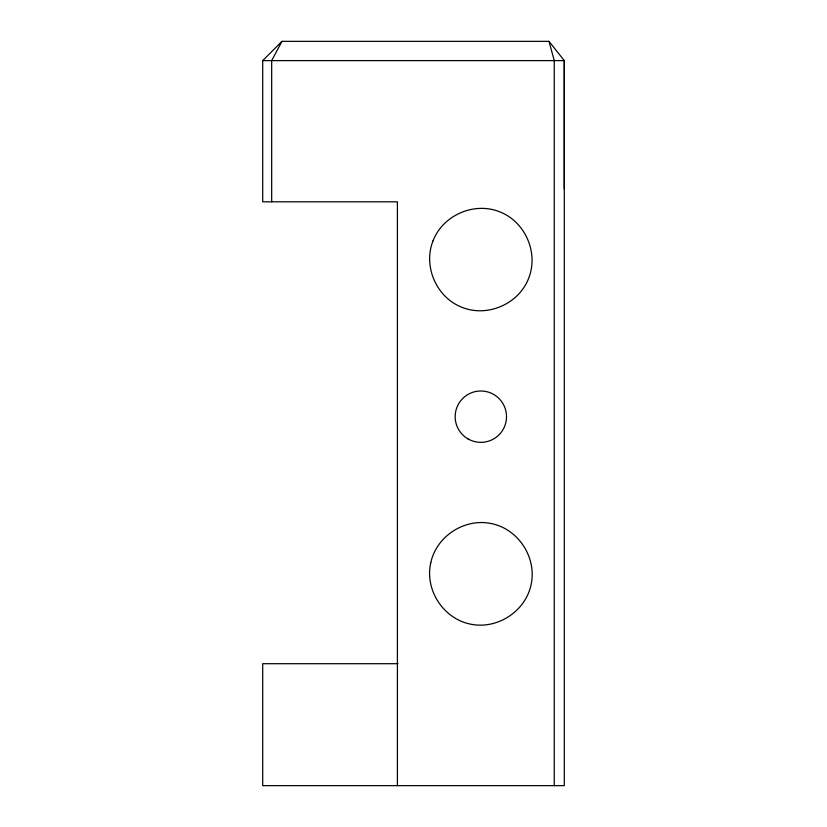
<?xml version="1.0" encoding="UTF-8"?>
<svg xmlns="http://www.w3.org/2000/svg" width="827" height="827" viewBox="0 0 827 827"><rect width="100%" height="100%" fill="white"/><g stroke="black" fill="none" stroke-linecap="round" stroke-linejoin="round"><path stroke-width="1.24" d="M398.025 663.699L262.717 663.699L262.717 785.65L564.283 785.65L564.283 60.609L548.994 41.35L281.976 41.35L271.68 60.609L271.68 201.809M397.405 785.65L397.405 201.809L262.717 201.809L262.717 60.609L281.976 41.35M262.717 60.609L564.283 60.609L564.283 188.97M548.994 41.35L554.245 60.609L554.245 785.65M430.774 562.691C424.633 589.486 442.879 618.162 469.736 623.971C496.52 630.102 525.207 611.866 531.017 584.999C537.147 558.215 518.911 529.528 492.044 523.729C465.26 517.588 436.573 535.834 430.774 562.691M433.069 240.76C422.845 266.273 436.408 297.441 462.035 307.344C487.548 317.578 518.715 304.016 528.618 278.379C538.853 252.866 525.29 221.698 499.653 211.795C474.14 201.571 442.972 215.134 433.069 240.76M468.01 438.91A25.668 25.668 0 0 0 506.517 416.674A25.668 25.668 0 0 0 468.01 394.438A25.668 25.668 0 0 0 468.01 438.91"/></g></svg>
